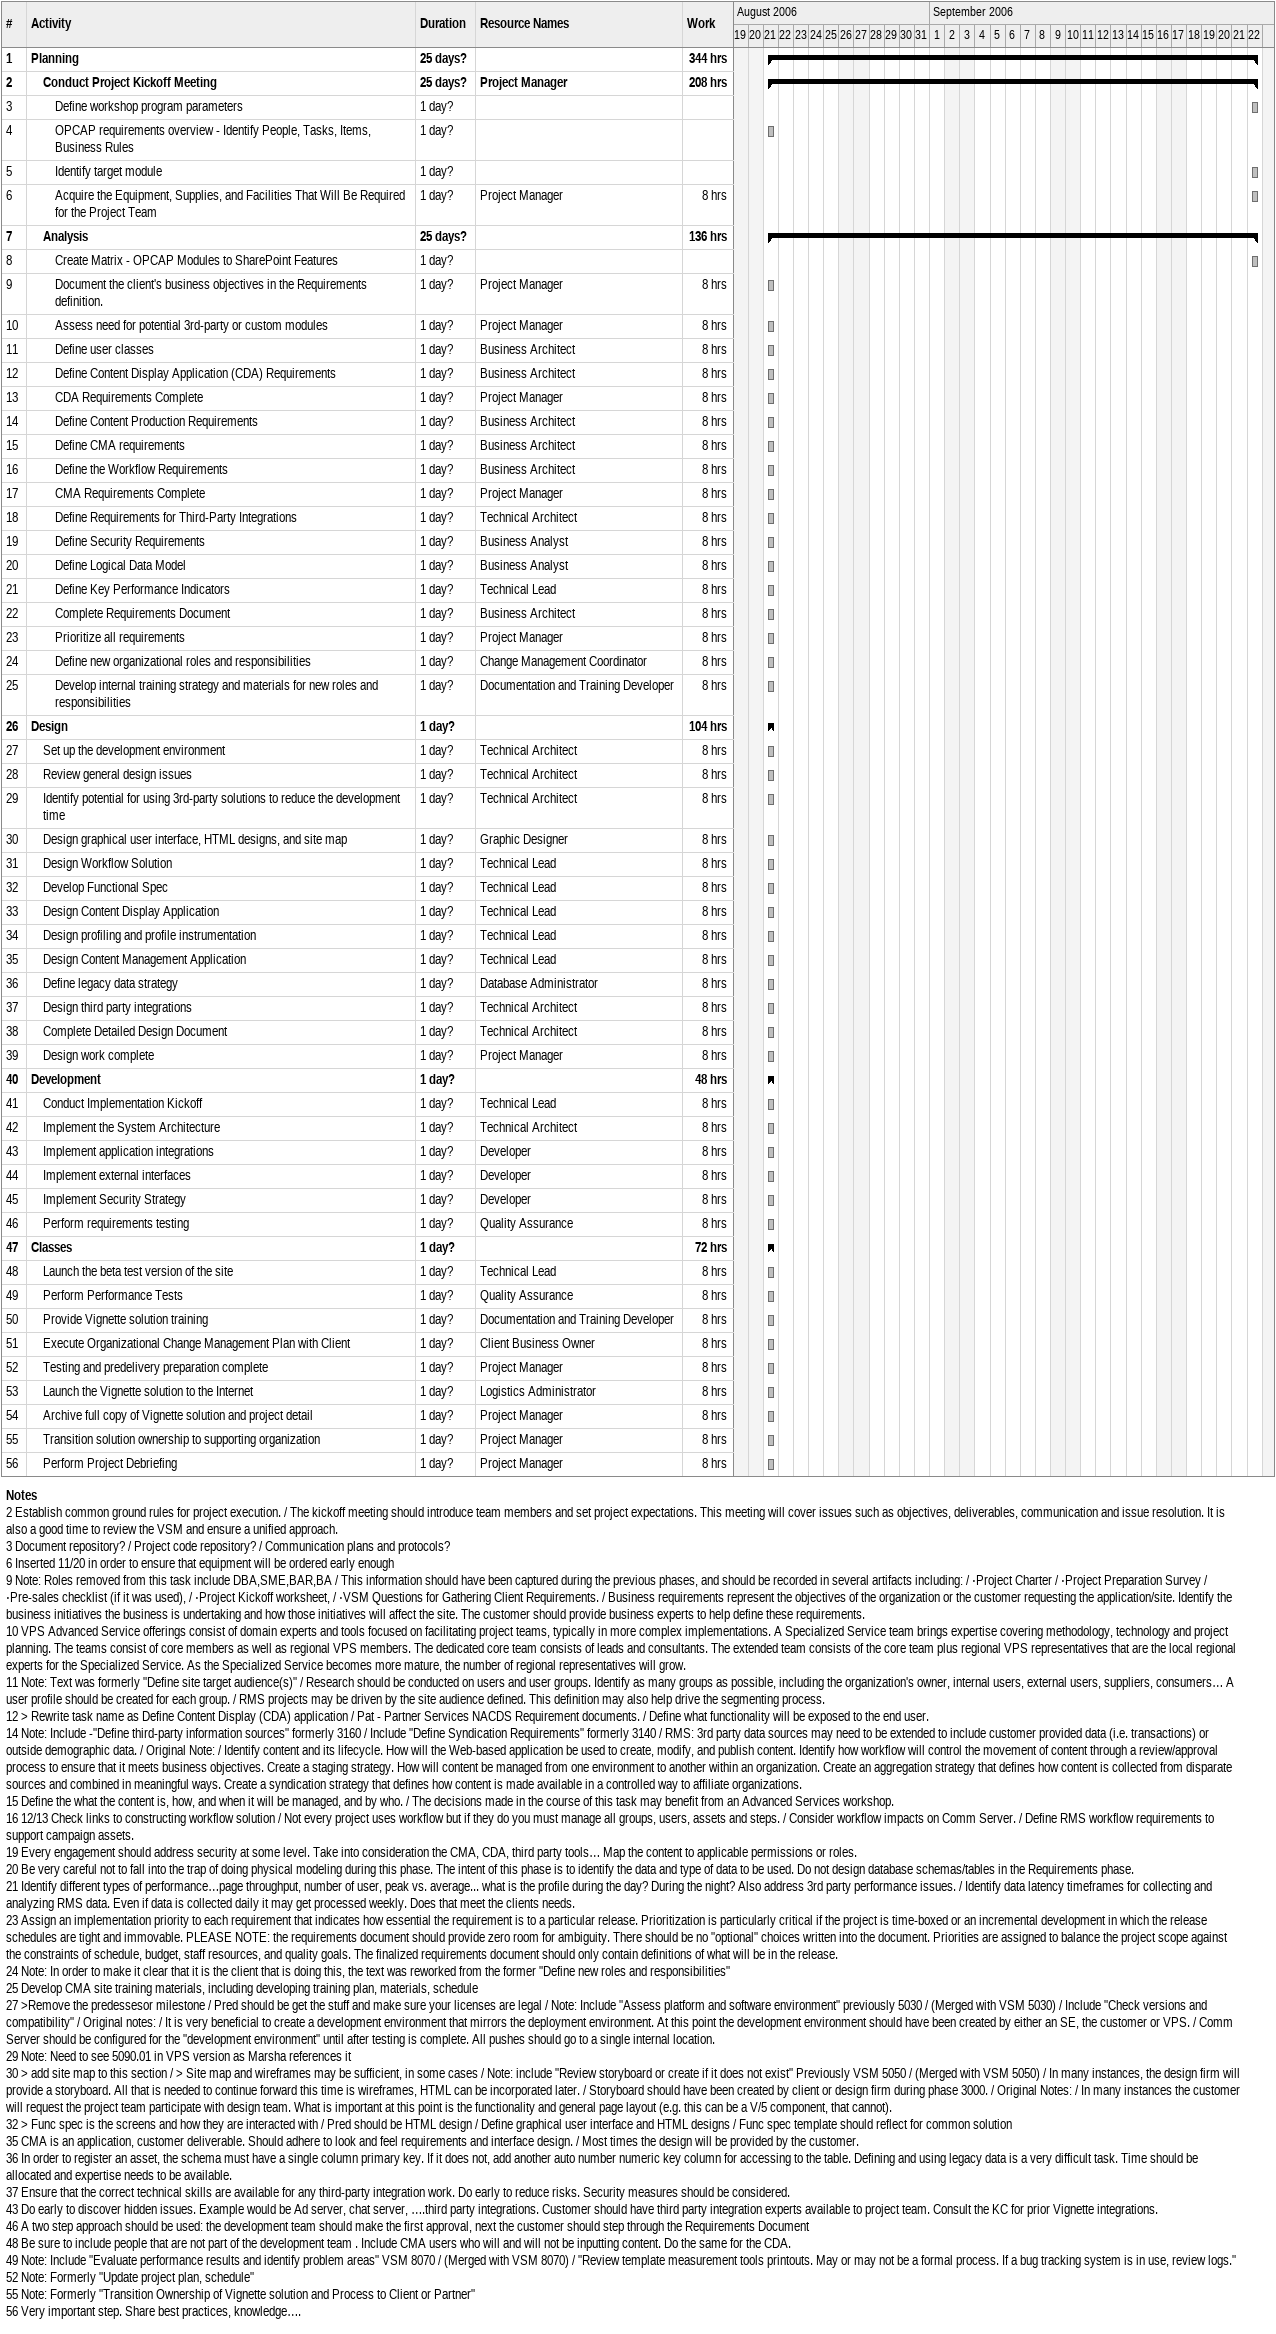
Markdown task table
| ID | Level | Task | Duration | Start | Finish | Resources | Work (h) |
|---|---|---|---|---|---|---|---|
| 1 | 1 | **Planning** | 25d? | 2006-08-21 | 2006-09-22 |  | 344 |
| 2 | 2 | **Conduct Project Kickoff Meeting** | 25d? | 2006-08-21 | 2006-09-22 | Project Manager | 208 |
| 3 | 3 | Define workshop program parameters | 1d? | 2006-09-22 | 2006-09-22 |  |  |
| 4 | 3 | OPCAP requirements overview - Identify People, Tasks, Items, Business Rules | 1d? | 2006-08-21 | 2006-08-21 |  |  |
| 5 | 3 | Identify target module | 1d? | 2006-09-22 | 2006-09-22 |  |  |
| 6 | 3 | Acquire the Equipment, Supplies, and Facilities That Will Be Required for the Project Team | 1d? | 2006-09-22 | 2006-09-22 | Project Manager | 8 |
| 7 | 2 | **Analysis** | 25d? | 2006-08-21 | 2006-09-22 |  | 136 |
| 8 | 3 | Create Matrix - OPCAP Modules to SharePoint Features | 1d? | 2006-09-22 | 2006-09-22 |  |  |
| 9 | 3 | Document the client's business objectives in the Requirements definition. | 1d? | 2006-08-21 | 2006-08-21 | Project Manager | 8 |
| 10 | 3 | Assess need for potential 3rd-party or custom modules | 1d? | 2006-08-21 | 2006-08-21 | Project Manager | 8 |
| 11 | 3 | Define user classes | 1d? | 2006-08-21 | 2006-08-21 | Business Architect | 8 |
| 12 | 3 | Define Content Display Application (CDA) Requirements | 1d? | 2006-08-21 | 2006-08-21 | Business Architect | 8 |
| 13 | 3 | CDA Requirements Complete | 1d? | 2006-08-21 | 2006-08-21 | Project Manager | 8 |
| 14 | 3 | Define Content Production Requirements | 1d? | 2006-08-21 | 2006-08-21 | Business Architect | 8 |
| 15 | 3 | Define CMA requirements | 1d? | 2006-08-21 | 2006-08-21 | Business Architect | 8 |
| 16 | 3 | Define the Workflow Requirements | 1d? | 2006-08-21 | 2006-08-21 | Business Architect | 8 |
| 17 | 3 | CMA Requirements Complete | 1d? | 2006-08-21 | 2006-08-21 | Project Manager | 8 |
| 18 | 3 | Define Requirements for Third-Party Integrations | 1d? | 2006-08-21 | 2006-08-21 | Technical Architect | 8 |
| 19 | 3 | Define Security Requirements | 1d? | 2006-08-21 | 2006-08-21 | Business Analyst | 8 |
| 20 | 3 | Define Logical Data Model | 1d? | 2006-08-21 | 2006-08-21 | Business Analyst | 8 |
| 21 | 3 | Define Key Performance Indicators | 1d? | 2006-08-21 | 2006-08-21 | Technical Lead | 8 |
| 22 | 3 | Complete Requirements Document | 1d? | 2006-08-21 | 2006-08-21 | Business Architect | 8 |
| 23 | 3 | Prioritize all requirements | 1d? | 2006-08-21 | 2006-08-21 | Project Manager | 8 |
| 24 | 3 | Define new organizational roles and responsibilities | 1d? | 2006-08-21 | 2006-08-21 | Change Management Coordinator | 8 |
| 25 | 3 | Develop internal training strategy and materials for new roles and responsibilities | 1d? | 2006-08-21 | 2006-08-21 | Documentation and Training Developer | 8 |
| 26 | 1 | **Design** | 1d? | 2006-08-21 | 2006-08-21 |  | 104 |
| 27 | 2 | Set up the development environment | 1d? | 2006-08-21 | 2006-08-21 | Technical Architect | 8 |
| 28 | 2 | Review general design issues | 1d? | 2006-08-21 | 2006-08-21 | Technical Architect | 8 |
| 29 | 2 | Identify potential for using 3rd-party solutions to reduce the development time | 1d? | 2006-08-21 | 2006-08-21 | Technical Architect | 8 |
| 30 | 2 | Design graphical user interface, HTML designs, and site map | 1d? | 2006-08-21 | 2006-08-21 | Graphic Designer | 8 |
| 31 | 2 | Design Workflow Solution | 1d? | 2006-08-21 | 2006-08-21 | Technical Lead | 8 |
| 32 | 2 | Develop Functional Spec | 1d? | 2006-08-21 | 2006-08-21 | Technical Lead | 8 |
| 33 | 2 | Design Content Display Application | 1d? | 2006-08-21 | 2006-08-21 | Technical Lead | 8 |
| 34 | 2 | Design profiling and profile instrumentation | 1d? | 2006-08-21 | 2006-08-21 | Technical Lead | 8 |
| 35 | 2 | Design Content Management Application | 1d? | 2006-08-21 | 2006-08-21 | Technical Lead | 8 |
| 36 | 2 | Define legacy data strategy | 1d? | 2006-08-21 | 2006-08-21 | Database Administrator | 8 |
| 37 | 2 | Design third party integrations | 1d? | 2006-08-21 | 2006-08-21 | Technical Architect | 8 |
| 38 | 2 | Complete Detailed Design Document | 1d? | 2006-08-21 | 2006-08-21 | Technical Architect | 8 |
| 39 | 2 | Design work complete | 1d? | 2006-08-21 | 2006-08-21 | Project Manager | 8 |
| 40 | 1 | **Development** | 1d? | 2006-08-21 | 2006-08-21 |  | 48 |
| 41 | 2 | Conduct Implementation Kickoff | 1d? | 2006-08-21 | 2006-08-21 | Technical Lead | 8 |
| 42 | 2 | Implement the System Architecture | 1d? | 2006-08-21 | 2006-08-21 | Technical Architect | 8 |
| 43 | 2 | Implement application integrations | 1d? | 2006-08-21 | 2006-08-21 | Developer | 8 |
| 44 | 2 | Implement external interfaces | 1d? | 2006-08-21 | 2006-08-21 | Developer | 8 |
| 45 | 2 | Implement Security Strategy | 1d? | 2006-08-21 | 2006-08-21 | Developer | 8 |
| 46 | 2 | Perform requirements testing | 1d? | 2006-08-21 | 2006-08-21 | Quality Assurance | 8 |
| 47 | 1 | **Classes** | 1d? | 2006-08-21 | 2006-08-21 |  | 72 |
| 48 | 2 | Launch the beta test version of the site | 1d? | 2006-08-21 | 2006-08-21 | Technical Lead | 8 |
| 49 | 2 | Perform Performance Tests | 1d? | 2006-08-21 | 2006-08-21 | Quality Assurance | 8 |
| 50 | 2 | Provide Vignette solution training | 1d? | 2006-08-21 | 2006-08-21 | Documentation and Training Developer | 8 |
| 51 | 2 | Execute Organizational Change Management Plan with Client | 1d? | 2006-08-21 | 2006-08-21 | Client Business Owner | 8 |
| 52 | 2 | Testing and predelivery preparation complete | 1d? | 2006-08-21 | 2006-08-21 | Project Manager | 8 |
| 53 | 2 | Launch the Vignette solution to the Internet | 1d? | 2006-08-21 | 2006-08-21 | Logistics Administrator | 8 |
| 54 | 2 | Archive full copy of Vignette solution and project detail | 1d? | 2006-08-21 | 2006-08-21 | Project Manager | 8 |
| 55 | 2 | Transition solution ownership to supporting organization | 1d? | 2006-08-21 | 2006-08-21 | Project Manager | 8 |
| 56 | 2 | Perform Project Debriefing | 1d? | 2006-08-21 | 2006-08-21 | Project Manager | 8 |

Notes
- 2: Establish common ground rules for project execution. / The kickoff meeting should introduce team members and set project expectations. This meeting will cover issues such as objectives, deliverables, communication and issue resolution. It is also a good time to review the VSM and ensure a unified approach.
- 3: Document repository? / Project code repository? / Communication plans and protocols?
- 6: Inserted 11/20 in order to ensure that equipment will be ordered early enough
- 9: Note: Roles removed from this task include DBA,SME,BAR,BA / This information should have been captured during the previous phases, and should be recorded in several artifacts including: / ·Project Charter / ·Project Preparation Survey / ·Pre-sales checklist (if it was used), / ·Project Kickoff worksheet, / ·VSM Questions for Gathering Client Requirements. / Business requirements represent the objectives of the organization or the customer requesting the application/site. Identify the business initiatives the business is undertaking and how those initiatives will affect the site. The customer should provide business experts to help define these requirements.
- 10: VPS Advanced Service offerings consist of domain experts and tools focused on facilitating project teams, typically in more complex implementations. A Specialized Service team brings expertise covering methodology, technology and project planning. The teams consist of core members as well as regional VPS members. The dedicated core team consists of leads and consultants. The extended team consists of the core team plus regional VPS representatives that are the local regional experts for the Specialized Service. As the Specialized Service becomes more mature, the number of regional representatives will grow.
- 11: Note: Text was formerly "Define site target audience(s)" / Research should be conducted on users and user groups. Identify as many groups as possible, including the organization's owner, internal users, external users, suppliers, consumers… A user profile should be created for each group. / RMS projects may be driven by the site audience defined. This definition may also help drive the segmenting process.
- 12: > Rewrite task name as Define Content Display (CDA) application / Pat - Partner Services NACDS Requirement documents. / Define what functionality will be exposed to the end user.
- 14: Note: Include -"Define third-party information sources" formerly 3160 / Include "Define Syndication Requirements" formerly 3140 / RMS: 3rd party data sources may need to be extended to include customer provided data (i.e. transactions) or outside demographic data. / Original Note: / Identify content and its lifecycle. How will the Web-based application be used to create, modify, and publish content. Identify how workflow will control the movement of content through a review/approval process to ensure that it meets business objectives. Create a staging strategy. How will content be managed from one environment to another within an organization. Create an aggregation strategy that defines how content is collected from disparate sources and combined in meaningful ways. Create a syndication strategy that defines how content is made available in a controlled way to affiliate organizations.
- 15: Define the what the content is, how, and when it will be managed, and by who. / The decisions made in the course of this task may benefit from an Advanced Services workshop.
- 16: 12/13 Check links to constructing workflow solution / Not every project uses workflow but if they do you must manage all groups, users, assets and steps. / Consider workflow impacts on Comm Server. / Define RMS workflow requirements to support campaign assets.
- 19: Every engagement should address security at some level. Take into consideration the CMA, CDA, third party tools… Map the content to applicable permissions or roles.
- 20: Be very careful not to fall into the trap of doing physical modeling during this phase. The intent of this phase is to identify the data and type of data to be used. Do not design database schemas/tables in the Requirements phase.
- 21: Identify different types of performance…page throughput, number of user, peak vs. average... what is the profile during the day? During the night? Also address 3rd party performance issues. / Identify data latency timeframes for collecting and analyzing RMS data. Even if data is collected daily it may get processed weekly. Does that meet the clients needs.
- 23: Assign an implementation priority to each requirement that indicates how essential the requirement is to a particular release. Prioritization is particularly critical if the project is time-boxed or an incremental development in which the release schedules are tight and immovable. PLEASE NOTE: the requirements document should provide zero room for ambiguity. There should be no "optional" choices written into the document. Priorities are assigned to balance the project scope against the constraints of schedule, budget, staff resources, and quality goals. The finalized requirements document should only contain definitions of what will be in the release.
- 24: Note: In order to make it clear that it is the client that is doing this, the text was reworked from the former "Define new roles and responsibilities"
- 25: Develop CMA site training materials, including developing training plan, materials, schedule
- 27: >Remove the predessesor milestone / Pred should be get the stuff and make sure your licenses are legal / Note: Include "Assess platform and software environment" previously 5030 / (Merged with VSM 5030) / Include "Check versions and compatibility" / Original notes: / It is very beneficial to create a development environment that mirrors the deployment environment. At this point the development environment should have been created by either an SE, the customer or VPS. / Comm Server should be configured for the "development environment" until after testing is complete. All pushes should go to a single internal location.
- 29: Note: Need to see 5090.01 in VPS version as Marsha references it
- 30: > add site map to this section / > Site map and wireframes may be sufficient, in some cases / Note: include "Review storyboard or create if it does not exist" Previously VSM 5050 / (Merged with VSM 5050) / In many instances, the design firm will provide a storyboard. All that is needed to continue forward this time is wireframes, HTML can be incorporated later. / Storyboard should have been created by client or design firm during phase 3000. / Original Notes: / In many instances the customer will request the project team participate with design team. What is important at this point is the functionality and general page layout (e.g. this can be a V/5 component, that cannot).
- 32: > Func spec is the screens and how they are interacted with / Pred should be HTML design / Define graphical user interface and HTML designs / Func spec template should reflect for common solution
- 35: CMA is an application, customer deliverable. Should adhere to look and feel requirements and interface design. / Most times the design will be provided by the customer.
- 36: In order to register an asset, the schema must have a single column primary key. If it does not, add another auto number numeric key column for accessing to the table. Defining and using legacy data is a very difficult task. Time should be allocated and expertise needs to be available.
- 37: Ensure that the correct technical skills are available for any third-party integration work. Do early to reduce risks. Security measures should be considered.
- 43: Do early to discover hidden issues. Example would be Ad server, chat server, ….third party integrations. Customer should have third party integration experts available to project team. Consult the KC for prior Vignette integrations.
- 46: A two step approach should be used: the development team should make the first approval, next the customer should step through the Requirements Document
- 48: Be sure to include people that are not part of the development team . Include CMA users who will and will not be inputting content. Do the same for the CDA.
- 49: Note: Include "Evaluate performance results and identify problem areas" VSM 8070 / (Merged with VSM 8070) / "Review template measurement tools printouts. May or may not be a formal process. If a bug tracking system is in use, review logs."
- 52: Note: Formerly "Update project plan, schedule"
- 55: Note: Formerly "Transition Ownership of Vignette solution and Process to Client or Partner"
- 56: Very important step. Share best practices, knowledge….
